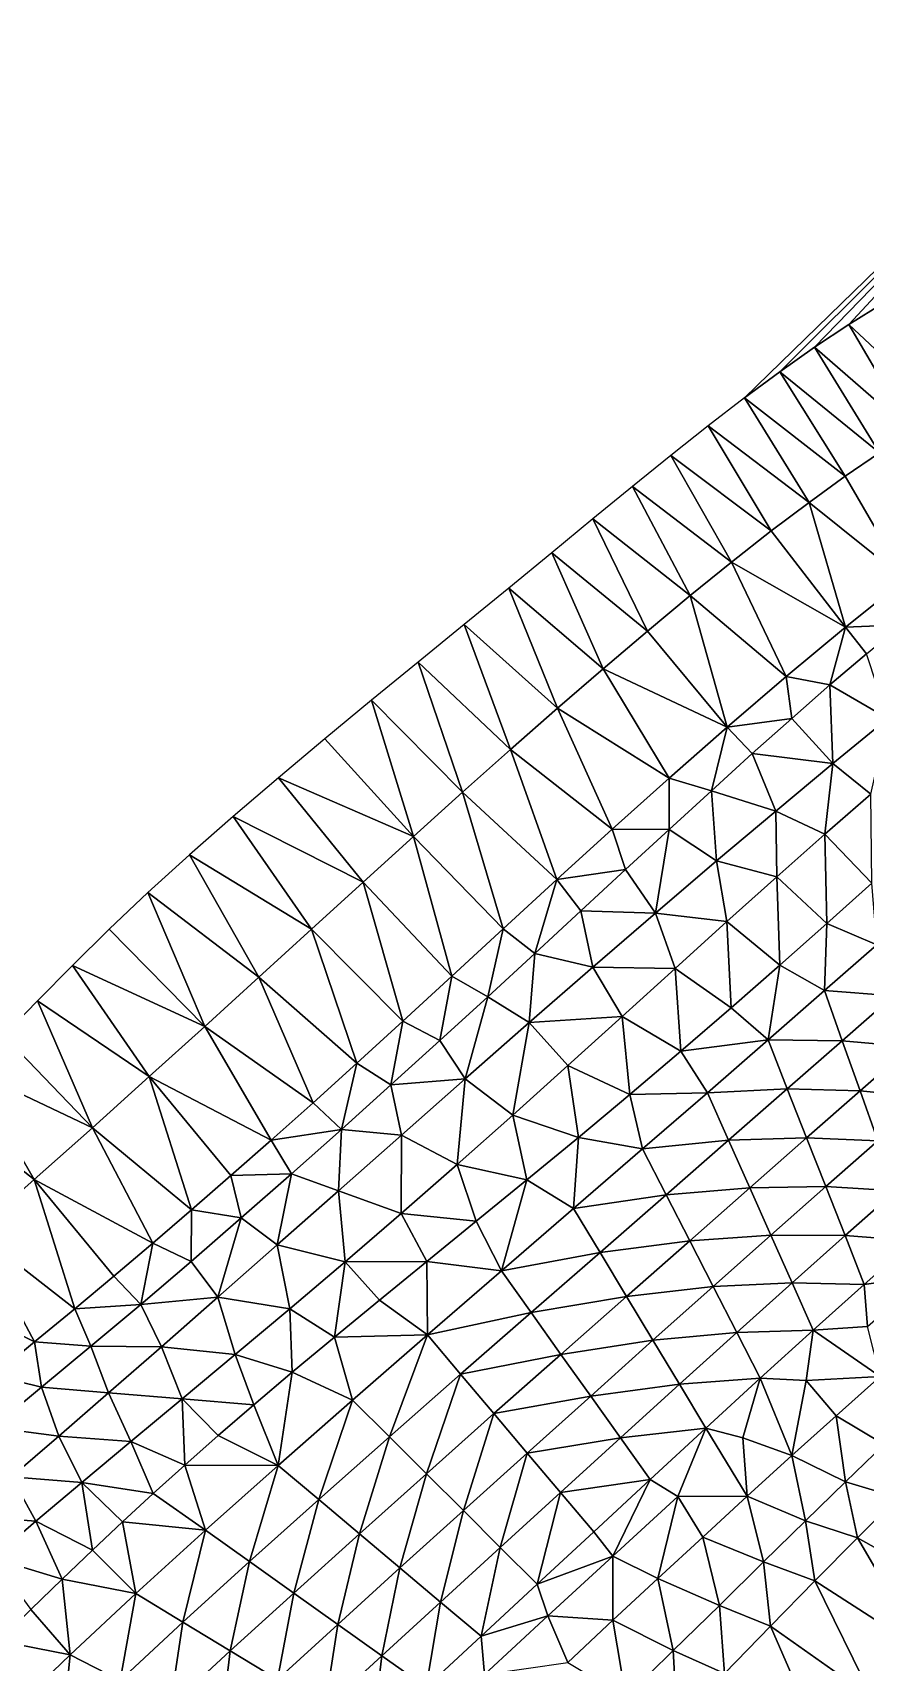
# Model space of a CAD drawing. Header units: metres. Extents: x 0 to 433, y 0 to 317.
# Drawn here: x 73.87 to 89.62, y 229.74 to 260.55 of the extents above; entities that cross this region are included whole.
import ezdxf

# ---------------------------------------------------------------- set-up
doc = ezdxf.new("R2010")
doc.units = ezdxf.units.M
doc.layers.add('TERRAIN_TIN', color=8, linetype='Continuous')

msp = doc.modelspace()

# ---------------------------------------------------------------- linework, layer by layer
at = {"layer": 'TERRAIN_TIN'}
for points in [[(87.33, 253.645, 3), (87.999, 254.141, 3), (94.439, 260.552, 2)], [(87.999, 254.141, 3), (88.657, 254.604, 3), (94.439, 260.552, 2)], [(88.657, 254.604, 3), (89.308, 255.035, 3), (94.439, 260.552, 2)], [(89.308, 255.035, 3), (89.956, 255.435, 3), (94.439, 260.552, 2)], [(89.308, 255.035, 3), (91.092, 253.367, 4), (89.956, 255.435, 3)], [(90.499, 253.003, 4), (89.308, 255.035, 3), (88.657, 254.604, 3)], [(89.308, 255.035, 3), (90.499, 253.003, 4), (91.092, 253.367, 4)], [(89.884, 252.606, 4), (88.657, 254.604, 3), (87.999, 254.141, 3)], [(90.499, 253.003, 4), (88.657, 254.604, 3), (89.884, 252.606, 4)], [(87.33, 253.645, 3), (89.239, 252.164, 4), (87.999, 254.141, 3)], [(89.239, 252.164, 4), (89.884, 252.606, 4), (87.999, 254.141, 3)], [(87.33, 253.645, 3), (86.645, 253.118, 3), (88.557, 251.672, 4)], [(89.239, 252.164, 4), (87.33, 253.645, 3), (88.557, 251.672, 4)], [(85.942, 252.56, 3), (87.84, 251.131, 4), (86.645, 253.118, 3)], [(86.645, 253.118, 3), (87.84, 251.131, 4), (88.557, 251.672, 4)], [(87.089, 250.543, 4), (85.942, 252.56, 3), (85.217, 251.973, 3)], [(87.84, 251.131, 4), (85.942, 252.56, 3), (87.089, 250.543, 4)], [(89.884, 252.606, 4), (89.239, 252.164, 4), (90.369, 250.213, 5)], [(89.239, 252.164, 4), (88.557, 251.672, 4), (90.369, 250.213, 5)], [(85.217, 251.973, 3), (84.467, 251.358, 3), (86.307, 249.911, 4)], [(87.089, 250.543, 4), (85.217, 251.973, 3), (86.307, 249.911, 4)], [(87.84, 251.131, 4), (89.243, 249.312, 5), (88.557, 251.672, 4)], [(88.557, 251.672, 4), (89.243, 249.312, 5), (90.369, 250.213, 5)], [(85.496, 249.238, 4), (84.467, 251.358, 3), (83.688, 250.717, 3)], [(84.467, 251.358, 3), (85.496, 249.238, 4), (86.307, 249.911, 4)], [(89.243, 249.312, 5), (87.84, 251.131, 4), (87.089, 250.543, 4)], [(82.877, 250.051, 3), (84.657, 248.526, 4), (83.688, 250.717, 3)], [(84.657, 248.526, 4), (85.496, 249.238, 4), (83.688, 250.717, 3)], [(88.119, 248.379, 5), (87.089, 250.543, 4), (86.307, 249.911, 4)], [(89.243, 249.312, 5), (87.089, 250.543, 4), (88.119, 248.379, 5)], [(89.243, 249.312, 5), (90.308, 249.357, 6), (90.369, 250.213, 5)], [(82.877, 250.051, 3), (82.033, 249.361, 3), (83.794, 247.779, 4)], [(84.657, 248.526, 4), (82.877, 250.051, 3), (83.794, 247.779, 4)], [(85.496, 249.238, 4), (87.005, 247.424, 5), (86.307, 249.911, 4)], [(87.005, 247.424, 5), (88.119, 248.379, 5), (86.307, 249.911, 4)], [(81.164, 248.652, 3), (82.907, 247, 4), (82.033, 249.361, 3)], [(82.033, 249.361, 3), (82.907, 247, 4), (83.794, 247.779, 4)], [(87.005, 247.424, 5), (85.496, 249.238, 4), (84.657, 248.526, 4)], [(88.947, 248.22, 6), (89.243, 249.312, 5), (88.119, 248.379, 5)], [(88.947, 248.22, 6), (89.641, 248.81, 6), (89.243, 249.312, 5)], [(89.641, 248.81, 6), (90.308, 249.357, 6), (89.243, 249.312, 5)], [(82, 246.191, 4), (81.164, 248.652, 3), (80.282, 247.93, 3)], [(82, 246.191, 4), (82.907, 247, 4), (81.164, 248.652, 3)], [(89.641, 248.81, 6), (88.947, 248.22, 6), (90.046, 247.586, 7)], [(85.906, 246.458, 5), (84.657, 248.526, 4), (83.794, 247.779, 4)], [(85.906, 246.458, 5), (87.005, 247.424, 5), (84.657, 248.526, 4)], [(87.005, 247.424, 5), (88.226, 247.589, 6), (88.119, 248.379, 5)], [(88.226, 247.589, 6), (88.947, 248.22, 6), (88.119, 248.379, 5)], [(88.947, 248.22, 6), (88.226, 247.589, 6), (89.005, 246.733, 7)], [(90.046, 247.586, 7), (88.947, 248.22, 6), (89.005, 246.733, 7)], [(79.397, 247.199, 3), (81.071, 245.354, 4), (80.282, 247.93, 3)], [(81.071, 245.354, 4), (82, 246.191, 4), (80.282, 247.93, 3)], [(82.907, 247, 4), (84.829, 245.493, 5), (83.794, 247.779, 4)], [(84.829, 245.493, 5), (85.906, 246.458, 5), (83.794, 247.779, 4)], [(87.005, 247.424, 5), (85.906, 246.458, 5), (86.706, 246.22, 6)], [(87.479, 246.922, 6), (87.005, 247.424, 5), (86.706, 246.22, 6)], [(88.226, 247.589, 6), (87.005, 247.424, 5), (87.479, 246.922, 6)], [(88.226, 247.589, 6), (87.479, 246.922, 6), (89.005, 246.733, 7)], [(89.722, 246.157, 8), (90.046, 247.586, 7), (89.005, 246.733, 7)], [(79.397, 247.199, 3), (78.52, 246.465, 3), (81.071, 245.354, 4)], [(82.907, 247, 4), (82, 246.191, 4), (83.781, 244.54, 5)], [(84.829, 245.493, 5), (82.907, 247, 4), (83.781, 244.54, 5)], [(87.923, 245.835, 7), (87.479, 246.922, 6), (86.706, 246.22, 6)], [(87.479, 246.922, 6), (87.923, 245.835, 7), (89.005, 246.733, 7)], [(80.12, 244.491, 4), (78.52, 246.465, 3), (77.663, 245.733, 3)], [(78.52, 246.465, 3), (80.12, 244.491, 4), (81.071, 245.354, 4)], [(87.923, 245.835, 7), (88.855, 245.401, 8), (89.005, 246.733, 7)], [(88.855, 245.401, 8), (89.722, 246.157, 8), (89.005, 246.733, 7)], [(82.767, 243.61, 5), (82, 246.191, 4), (81.071, 245.354, 4)], [(82, 246.191, 4), (82.767, 243.61, 5), (83.781, 244.54, 5)], [(85.908, 245.488, 6), (85.906, 246.458, 5), (84.829, 245.493, 5)], [(85.906, 246.458, 5), (85.908, 245.488, 6), (86.706, 246.22, 6)], [(85.908, 245.488, 6), (86.804, 244.893, 7), (86.706, 246.22, 6)], [(86.804, 244.893, 7), (87.923, 245.835, 7), (86.706, 246.22, 6)], [(88.855, 245.401, 8), (89.741, 244.475, 9), (89.722, 246.157, 8)], [(76.836, 245.008, 3), (79.145, 243.603, 4), (77.663, 245.733, 3)], [(79.145, 243.603, 4), (80.12, 244.491, 4), (77.663, 245.733, 3)], [(87.923, 245.835, 7), (86.804, 244.893, 7), (87.946, 244.595, 8)], [(88.855, 245.401, 8), (87.923, 245.835, 7), (87.946, 244.595, 8)], [(80.12, 244.491, 4), (81.796, 242.715, 5), (81.071, 245.354, 4)], [(81.796, 242.715, 5), (82.767, 243.61, 5), (81.071, 245.354, 4)], [(85.085, 244.73, 6), (84.829, 245.493, 5), (83.781, 244.54, 5)], [(85.085, 244.73, 6), (85.908, 245.488, 6), (84.829, 245.493, 5)], [(85.908, 245.488, 6), (85.085, 244.73, 6), (85.65, 243.909, 7)], [(86.804, 244.893, 7), (85.908, 245.488, 6), (85.65, 243.909, 7)], [(88.889, 243.714, 9), (88.855, 245.401, 8), (87.946, 244.595, 8)], [(88.889, 243.714, 9), (89.741, 244.475, 9), (88.855, 245.401, 8)], [(78.147, 242.694, 4), (76.836, 245.008, 3), (76.051, 244.296, 3)], [(78.147, 242.694, 4), (79.145, 243.603, 4), (76.836, 245.008, 3)], [(84.239, 243.948, 6), (85.085, 244.73, 6), (83.781, 244.54, 5)], [(85.085, 244.73, 6), (84.239, 243.948, 6), (85.65, 243.909, 7)], [(87, 243.746, 8), (86.804, 244.893, 7), (85.65, 243.909, 7)], [(87.946, 244.595, 8), (86.804, 244.893, 7), (87, 243.746, 8)], [(80.12, 244.491, 4), (79.145, 243.603, 4), (80.872, 241.865, 5)], [(81.796, 242.715, 5), (80.12, 244.491, 4), (80.872, 241.865, 5)], [(82.767, 243.61, 5), (83.37, 243.146, 6), (83.781, 244.54, 5)], [(83.37, 243.146, 6), (84.239, 243.948, 6), (83.781, 244.54, 5)], [(88, 242.924, 9), (87.946, 244.595, 8), (87, 243.746, 8)], [(88, 242.924, 9), (88.889, 243.714, 9), (87.946, 244.595, 8)], [(89.741, 244.475, 9), (88.889, 243.714, 9), (89.834, 243.307, 10)], [(75.315, 243.601, 3), (77.124, 241.764, 4), (76.051, 244.296, 3)], [(77.124, 241.764, 4), (78.147, 242.694, 4), (76.051, 244.296, 3)], [(84.466, 242.886, 7), (84.239, 243.948, 6), (83.37, 243.146, 6)], [(84.239, 243.948, 6), (84.466, 242.886, 7), (85.65, 243.909, 7)], [(84.466, 242.886, 7), (86.022, 242.862, 8), (85.65, 243.909, 7)], [(86.022, 242.862, 8), (87, 243.746, 8), (85.65, 243.909, 7)], [(86.022, 242.862, 8), (87.078, 242.116, 9), (87, 243.746, 8)], [(87.078, 242.116, 9), (88, 242.924, 9), (87, 243.746, 8)], [(88.844, 242.442, 10), (88.889, 243.714, 9), (88, 242.924, 9)], [(88.889, 243.714, 9), (88.844, 242.442, 10), (89.834, 243.307, 10)], [(74.622, 242.92, 3), (77.124, 241.764, 4), (75.315, 243.601, 3)], [(78.147, 242.694, 4), (80, 241.07, 5), (79.145, 243.603, 4)], [(79.145, 243.603, 4), (80, 241.07, 5), (80.872, 241.865, 5)], [(82.48, 242.328, 6), (82.767, 243.61, 5), (81.796, 242.715, 5)], [(82.767, 243.61, 5), (82.48, 242.328, 6), (83.37, 243.146, 6)], [(82.48, 242.328, 6), (83.262, 241.837, 7), (83.37, 243.146, 6)], [(83.262, 241.837, 7), (84.466, 242.886, 7), (83.37, 243.146, 6)], [(88.844, 242.442, 10), (90.153, 242.344, 11), (89.834, 243.307, 10)], [(76.076, 240.816, 4), (74.622, 242.92, 3), (73.961, 242.252, 3)], [(77.124, 241.764, 4), (74.622, 242.92, 3), (76.076, 240.816, 4)], [(84.466, 242.886, 7), (83.262, 241.837, 7), (85.017, 241.952, 8)], [(86.022, 242.862, 8), (84.466, 242.886, 7), (85.017, 241.952, 8)], [(86.022, 242.862, 8), (85.017, 241.952, 8), (86.131, 241.298, 9)], [(87.078, 242.116, 9), (86.022, 242.862, 8), (86.131, 241.298, 9)], [(87.778, 241.511, 10), (88, 242.924, 9), (87.078, 242.116, 9)], [(87.778, 241.511, 10), (88.844, 242.442, 10), (88, 242.924, 9)], [(78.147, 242.694, 4), (77.124, 241.764, 4), (79.173, 240.323, 5)], [(80, 241.07, 5), (78.147, 242.694, 4), (79.173, 240.323, 5)], [(81.571, 241.499, 6), (81.796, 242.715, 5), (80.872, 241.865, 5)], [(81.571, 241.499, 6), (82.48, 242.328, 6), (81.796, 242.715, 5)], [(73.324, 241.593, 3), (75.001, 239.851, 4), (73.961, 242.252, 3)], [(75.001, 239.851, 4), (76.076, 240.816, 4), (73.961, 242.252, 3)], [(82.48, 242.328, 6), (81.571, 241.499, 6), (82.05, 240.774, 7)], [(83.262, 241.837, 7), (82.48, 242.328, 6), (82.05, 240.774, 7)], [(88.844, 242.442, 10), (87.778, 241.511, 10), (89.182, 241.496, 11)], [(90.153, 242.344, 11), (88.844, 242.442, 10), (89.182, 241.496, 11)], [(90.153, 242.344, 11), (89.182, 241.496, 11), (90.471, 241.382, 12)], [(80, 241.07, 5), (80.647, 240.661, 6), (80.872, 241.865, 5)], [(80.647, 240.661, 6), (81.571, 241.499, 6), (80.872, 241.865, 5)], [(85.017, 241.952, 8), (83.262, 241.837, 7), (83.991, 241.024, 8)], [(85.165, 240.48, 9), (85.017, 241.952, 8), (83.991, 241.024, 8)], [(85.017, 241.952, 8), (85.165, 240.48, 9), (86.131, 241.298, 9)], [(87.778, 241.511, 10), (87.078, 242.116, 9), (86.131, 241.298, 9)], [(72.699, 240.941, 3), (75.001, 239.851, 4), (73.324, 241.593, 3)], [(78.383, 239.618, 5), (77.124, 241.764, 4), (76.076, 240.816, 4)], [(77.124, 241.764, 4), (78.383, 239.618, 5), (79.173, 240.323, 5)], [(82.949, 240.089, 8), (83.262, 241.837, 7), (82.05, 240.774, 7)], [(83.262, 241.837, 7), (82.949, 240.089, 8), (83.991, 241.024, 8)], [(82.05, 240.774, 7), (81.571, 241.499, 6), (80.647, 240.661, 6)], [(85.165, 240.48, 9), (86.633, 240.513, 10), (86.131, 241.298, 9)], [(86.633, 240.513, 10), (87.778, 241.511, 10), (86.131, 241.298, 9)], [(87.778, 241.511, 10), (86.633, 240.513, 10), (88.142, 240.586, 11)], [(89.182, 241.496, 11), (87.778, 241.511, 10), (88.142, 240.586, 11)], [(89.182, 241.496, 11), (88.142, 240.586, 11), (89.519, 240.55, 12)], [(90.471, 241.382, 12), (89.182, 241.496, 11), (89.519, 240.55, 12)], [(90.79, 240.419, 13), (90.471, 241.382, 12), (89.519, 240.55, 12)], [(73.901, 238.873, 4), (72.699, 240.941, 3), (72.078, 240.293, 3)], [(72.699, 240.941, 3), (73.901, 238.873, 4), (75.001, 239.851, 4)], [(79.711, 239.82, 6), (80, 241.07, 5), (79.173, 240.323, 5)], [(80, 241.07, 5), (79.711, 239.82, 6), (80.647, 240.661, 6)], [(82.949, 240.089, 8), (84.191, 239.668, 9), (83.991, 241.024, 8)], [(84.191, 239.668, 9), (85.165, 240.48, 9), (83.991, 241.024, 8)], [(75.001, 239.851, 4), (76.877, 238.298, 5), (76.076, 240.816, 4)], [(78.383, 239.618, 5), (76.076, 240.816, 4), (77.621, 238.945, 5)], [(76.076, 240.816, 4), (76.877, 238.298, 5), (77.621, 238.945, 5)], [(79.711, 239.82, 6), (80.844, 239.71, 7), (80.647, 240.661, 6)], [(80.844, 239.71, 7), (82.05, 240.774, 7), (80.647, 240.661, 6)], [(82.05, 240.774, 7), (80.844, 239.71, 7), (81.896, 239.153, 8)], [(82.949, 240.089, 8), (82.05, 240.774, 7), (81.896, 239.153, 8)], [(78.383, 239.618, 5), (79.711, 239.82, 6), (79.173, 240.323, 5)], [(84.191, 239.668, 9), (85.407, 239.449, 10), (85.165, 240.48, 9)], [(85.407, 239.449, 10), (86.633, 240.513, 10), (85.165, 240.48, 9)], [(86.633, 240.513, 10), (85.407, 239.449, 10), (87.033, 239.614, 11)], [(88.142, 240.586, 11), (86.633, 240.513, 10), (87.033, 239.614, 11)], [(88.506, 239.662, 12), (88.142, 240.586, 11), (87.033, 239.614, 11)], [(88.142, 240.586, 11), (88.506, 239.662, 12), (89.519, 240.55, 12)], [(88.506, 239.662, 12), (89.856, 239.604, 13), (89.519, 240.55, 12)], [(89.856, 239.604, 13), (90.79, 240.419, 13), (89.519, 240.55, 12)], [(72.787, 237.889, 4), (73.901, 238.873, 4), (72.078, 240.293, 3)], [(83.219, 238.867, 9), (82.949, 240.089, 8), (81.896, 239.153, 8)], [(82.949, 240.089, 8), (83.219, 238.867, 9), (84.191, 239.668, 9)], [(73.901, 238.873, 4), (76.142, 237.668, 5), (75.001, 239.851, 4)], [(76.142, 237.668, 5), (76.877, 238.298, 5), (75.001, 239.851, 4)], [(78.766, 238.981, 6), (79.711, 239.82, 6), (78.383, 239.618, 5)], [(79.711, 239.82, 6), (78.766, 238.981, 6), (79.654, 238.659, 7)], [(80.844, 239.71, 7), (79.711, 239.82, 6), (79.654, 238.659, 7)], [(80.839, 238.227, 8), (80.844, 239.71, 7), (79.654, 238.659, 7)], [(80.844, 239.71, 7), (80.839, 238.227, 8), (81.896, 239.153, 8)], [(78.766, 238.981, 6), (78.383, 239.618, 5), (77.621, 238.945, 5)], [(84.191, 239.668, 9), (83.219, 238.867, 9), (84.102, 238.322, 10)], [(85.407, 239.449, 10), (84.191, 239.668, 9), (84.102, 238.322, 10)], [(85.407, 239.449, 10), (84.102, 238.322, 10), (85.852, 238.582, 11)], [(87.033, 239.614, 11), (85.407, 239.449, 10), (85.852, 238.582, 11)], [(87.432, 238.716, 12), (87.033, 239.614, 11), (85.852, 238.582, 11)], [(87.432, 238.716, 12), (88.506, 239.662, 12), (87.033, 239.614, 11)], [(88.506, 239.662, 12), (87.432, 238.716, 12), (88.87, 238.737, 13)], [(89.856, 239.604, 13), (88.506, 239.662, 12), (88.87, 238.737, 13)], [(89.856, 239.604, 13), (88.87, 238.737, 13), (90.193, 238.658, 14)], [(80.839, 238.227, 8), (82.26, 238.084, 9), (81.896, 239.153, 8)], [(82.26, 238.084, 9), (83.219, 238.867, 9), (81.896, 239.153, 8)], [(74.666, 236.427, 5), (73.901, 238.873, 4), (72.787, 237.889, 4)], [(73.901, 238.873, 4), (74.666, 236.427, 5), (75.408, 237.047, 5)], [(76.142, 237.668, 5), (73.901, 238.873, 4), (75.408, 237.047, 5)], [(76.877, 238.298, 5), (77.817, 238.146, 6), (77.621, 238.945, 5)], [(77.817, 238.146, 6), (78.766, 238.981, 6), (77.621, 238.945, 5)], [(78.766, 238.981, 6), (77.817, 238.146, 6), (78.493, 237.634, 7)], [(79.654, 238.659, 7), (78.766, 238.981, 6), (78.493, 237.634, 7)], [(82.737, 237.145, 10), (83.219, 238.867, 9), (82.26, 238.084, 9)], [(84.102, 238.322, 10), (83.219, 238.867, 9), (82.737, 237.145, 10)], [(79.781, 237.317, 8), (79.654, 238.659, 7), (78.493, 237.634, 7)], [(79.781, 237.317, 8), (80.839, 238.227, 8), (79.654, 238.659, 7)], [(84.102, 238.322, 10), (84.602, 237.492, 11), (85.852, 238.582, 11)], [(84.602, 237.492, 11), (86.297, 237.715, 12), (85.852, 238.582, 11)], [(86.297, 237.715, 12), (87.432, 238.716, 12), (85.852, 238.582, 11)], [(87.432, 238.716, 12), (86.297, 237.715, 12), (87.832, 237.818, 13)], [(88.87, 238.737, 13), (87.432, 238.716, 12), (87.832, 237.818, 13)], [(89.234, 237.812, 14), (88.87, 238.737, 13), (87.832, 237.818, 13)], [(88.87, 238.737, 13), (89.234, 237.812, 14), (90.193, 238.658, 14)], [(89.234, 237.812, 14), (90.53, 237.712, 15), (90.193, 238.658, 14)], [(76.142, 237.668, 5), (76.866, 237.322, 6), (76.877, 238.298, 5)], [(76.877, 238.298, 5), (76.866, 237.322, 6), (77.817, 238.146, 6)], [(76.866, 237.322, 6), (77.374, 236.647, 7), (77.817, 238.146, 6)], [(77.817, 238.146, 6), (77.374, 236.647, 7), (78.493, 237.634, 7)], [(81.327, 237.323, 9), (80.839, 238.227, 8), (79.781, 237.317, 8)], [(80.839, 238.227, 8), (81.327, 237.323, 9), (82.26, 238.084, 9)], [(84.602, 237.492, 11), (84.102, 238.322, 10), (82.737, 237.145, 10)], [(73.908, 235.801, 5), (72.787, 237.889, 4), (71.67, 236.907, 4)], [(73.908, 235.801, 5), (74.666, 236.427, 5), (72.787, 237.889, 4)], [(81.327, 237.323, 9), (82.737, 237.145, 10), (82.26, 238.084, 9)], [(75.917, 236.511, 6), (76.142, 237.668, 5), (75.408, 237.047, 5)], [(75.917, 236.511, 6), (76.866, 237.322, 6), (76.142, 237.668, 5)], [(77.374, 236.647, 7), (78.733, 236.429, 8), (78.493, 237.634, 7)], [(78.733, 236.429, 8), (79.781, 237.317, 8), (78.493, 237.634, 7)], [(86.297, 237.715, 12), (84.602, 237.492, 11), (85.102, 236.662, 12)], [(86.742, 236.849, 13), (86.297, 237.715, 12), (85.102, 236.662, 12)], [(86.297, 237.715, 12), (86.742, 236.849, 13), (87.832, 237.818, 13)], [(86.742, 236.849, 13), (88.232, 236.92, 14), (87.832, 237.818, 13)], [(88.232, 236.92, 14), (89.234, 237.812, 14), (87.832, 237.818, 13)], [(89.598, 236.888, 15), (89.234, 237.812, 14), (88.232, 236.92, 14)], [(89.598, 236.888, 15), (90.53, 237.712, 15), (89.234, 237.812, 14)], [(90.756, 237.054, 16), (90.53, 237.712, 15), (89.598, 236.888, 15)], [(76.866, 237.322, 6), (75.917, 236.511, 6), (77.374, 236.647, 7)], [(79.781, 237.317, 8), (78.733, 236.429, 8), (79.576, 235.891, 9)], [(79.781, 237.317, 8), (79.576, 235.891, 9), (80.428, 236.59, 9)], [(81.327, 237.323, 9), (79.781, 237.317, 8), (80.428, 236.59, 9)], [(81.335, 235.934, 10), (81.327, 237.323, 9), (80.428, 236.59, 9)], [(81.327, 237.323, 9), (81.335, 235.934, 10), (82.737, 237.145, 10)], [(84.602, 237.492, 11), (82.737, 237.145, 10), (83.299, 236.356, 11)], [(84.602, 237.492, 11), (83.299, 236.356, 11), (85.102, 236.662, 12)], [(74.666, 236.427, 5), (75.917, 236.511, 6), (75.408, 237.047, 5)], [(82.737, 237.145, 10), (81.335, 235.934, 10), (83.299, 236.356, 11)], [(88.232, 236.92, 14), (86.742, 236.849, 13), (87.187, 235.982, 14)], [(88.632, 236.021, 15), (88.232, 236.92, 14), (87.187, 235.982, 14)], [(88.632, 236.021, 15), (89.598, 236.888, 15), (88.232, 236.92, 14)], [(89.656, 236.095, 16), (90.756, 237.054, 16), (89.598, 236.888, 15)], [(73.908, 235.801, 5), (71.67, 236.907, 4), (73.134, 235.168, 5)], [(75.917, 236.511, 6), (76.309, 235.712, 7), (77.374, 236.647, 7)], [(76.309, 235.712, 7), (77.702, 235.564, 8), (77.374, 236.647, 7)], [(77.702, 235.564, 8), (78.733, 236.429, 8), (77.374, 236.647, 7)], [(83.299, 236.356, 11), (83.861, 235.567, 12), (85.102, 236.662, 12)], [(83.861, 235.567, 12), (85.602, 235.832, 13), (85.102, 236.662, 12)], [(85.602, 235.832, 13), (86.742, 236.849, 13), (85.102, 236.662, 12)], [(86.742, 236.849, 13), (85.602, 235.832, 13), (87.187, 235.982, 14)], [(88.632, 236.021, 15), (89.656, 236.095, 16), (89.598, 236.888, 15)], [(74.973, 235.719, 6), (74.666, 236.427, 5), (73.908, 235.801, 5)], [(74.973, 235.719, 6), (75.917, 236.511, 6), (74.666, 236.427, 5)], [(75.917, 236.511, 6), (74.973, 235.719, 6), (76.309, 235.712, 7)], [(78.733, 236.429, 8), (77.702, 235.564, 8), (78.781, 235.231, 9)], [(79.576, 235.891, 9), (78.733, 236.429, 8), (78.781, 235.231, 9)], [(79.576, 235.891, 9), (81.335, 235.934, 10), (80.428, 236.59, 9)], [(81.335, 235.934, 10), (81.964, 235.19, 11), (83.299, 236.356, 11)], [(81.964, 235.19, 11), (83.861, 235.567, 12), (83.299, 236.356, 11)], [(87.632, 235.115, 15), (88.632, 236.021, 15), (87.187, 235.982, 14)], [(88.632, 236.021, 15), (87.632, 235.115, 15), (88.498, 235.07, 16)], [(89.901, 235.147, 17), (88.632, 236.021, 15), (88.498, 235.07, 16)], [(89.901, 235.147, 17), (89.656, 236.095, 16), (88.632, 236.021, 15)], [(74.039, 234.944, 6), (73.908, 235.801, 5), (73.134, 235.168, 5)], [(74.039, 234.944, 6), (74.973, 235.719, 6), (73.908, 235.801, 5)], [(75.307, 234.839, 7), (74.973, 235.719, 6), (74.039, 234.944, 6)], [(74.973, 235.719, 6), (75.307, 234.839, 7), (76.309, 235.712, 7)], [(76.309, 235.712, 7), (75.307, 234.839, 7), (76.697, 234.727, 8)], [(77.702, 235.564, 8), (76.309, 235.712, 7), (76.697, 234.727, 8)], [(79.919, 234.703, 10), (79.576, 235.891, 9), (78.781, 235.231, 9)], [(79.919, 234.703, 10), (81.335, 235.934, 10), (79.576, 235.891, 9)], [(81.335, 235.934, 10), (79.919, 234.703, 10), (80.618, 234.007, 11)], [(81.964, 235.19, 11), (81.335, 235.934, 10), (80.618, 234.007, 11)], [(83.861, 235.567, 12), (84.424, 234.779, 13), (85.602, 235.832, 13)], [(84.424, 234.779, 13), (86.102, 235.002, 14), (85.602, 235.832, 13)], [(85.602, 235.832, 13), (86.102, 235.002, 14), (87.187, 235.982, 14)], [(86.102, 235.002, 14), (87.632, 235.115, 15), (87.187, 235.982, 14)], [(78.051, 234.614, 9), (77.702, 235.564, 8), (76.697, 234.727, 8)], [(77.702, 235.564, 8), (78.051, 234.614, 9), (78.781, 235.231, 9)], [(83.861, 235.567, 12), (81.964, 235.19, 11), (82.594, 234.446, 12)], [(84.424, 234.779, 13), (83.861, 235.567, 12), (82.594, 234.446, 12)], [(73.119, 234.186, 6), (74.039, 234.944, 6), (73.134, 235.168, 5)], [(78.051, 234.614, 9), (78.512, 233.467, 10), (78.781, 235.231, 9)], [(78.512, 233.467, 10), (79.919, 234.703, 10), (78.781, 235.231, 9)], [(81.317, 233.311, 12), (81.964, 235.19, 11), (80.618, 234.007, 11)], [(81.964, 235.19, 11), (81.317, 233.311, 12), (82.594, 234.446, 12)], [(87.632, 235.115, 15), (86.102, 235.002, 14), (86.601, 234.172, 15)], [(87.299, 233.992, 16), (87.632, 235.115, 15), (86.601, 234.172, 15)], [(88.226, 233.652, 17), (87.632, 235.115, 15), (87.299, 233.992, 16)], [(87.632, 235.115, 15), (88.226, 233.652, 17), (88.498, 235.07, 16)], [(88.498, 235.07, 16), (88.226, 233.652, 17), (89.065, 234.406, 17)], [(89.901, 235.147, 17), (88.498, 235.07, 16), (89.065, 234.406, 17)], [(89.977, 233.863, 18), (89.901, 235.147, 17), (89.065, 234.406, 17)], [(74.039, 234.944, 6), (73.119, 234.186, 6), (74.364, 234.021, 7)], [(75.307, 234.839, 7), (74.039, 234.944, 6), (74.364, 234.021, 7)], [(75.307, 234.839, 7), (74.364, 234.021, 7), (75.728, 233.92, 8)], [(76.697, 234.727, 8), (75.307, 234.839, 7), (75.728, 233.92, 8)], [(83.223, 233.702, 13), (84.424, 234.779, 13), (82.594, 234.446, 12)], [(84.424, 234.779, 13), (83.223, 233.702, 13), (84.986, 233.99, 14)], [(86.102, 235.002, 14), (84.424, 234.779, 13), (84.986, 233.99, 14)], [(86.601, 234.172, 15), (86.102, 235.002, 14), (84.986, 233.99, 14)], [(76.747, 233.475, 9), (76.697, 234.727, 8), (75.728, 233.92, 8)], [(78.051, 234.614, 9), (76.697, 234.727, 8), (77.377, 234.031, 9)], [(76.697, 234.727, 8), (76.747, 233.475, 9), (77.377, 234.031, 9)], [(78.512, 233.467, 10), (78.051, 234.614, 9), (77.377, 234.031, 9)], [(78.512, 233.467, 10), (79.28, 232.822, 11), (79.919, 234.703, 10)], [(79.919, 234.703, 10), (79.28, 232.822, 11), (80.618, 234.007, 11)], [(82.594, 234.446, 12), (81.317, 233.311, 12), (82.016, 232.615, 13)], [(83.223, 233.702, 13), (82.594, 234.446, 12), (82.016, 232.615, 13)], [(73.119, 234.186, 6), (73.473, 233.249, 7), (74.364, 234.021, 7)], [(85.548, 233.201, 15), (86.601, 234.172, 15), (84.986, 233.99, 14)], [(86.073, 232.881, 16), (86.601, 234.172, 15), (85.548, 233.201, 15)], [(86.073, 232.881, 16), (87.385, 232.888, 17), (86.601, 234.172, 15)], [(87.385, 232.888, 17), (87.299, 233.992, 16), (86.601, 234.172, 15)], [(88.226, 233.652, 17), (89.244, 233.157, 18), (89.065, 234.406, 17)], [(89.244, 233.157, 18), (89.977, 233.863, 18), (89.065, 234.406, 17)], [(73.473, 233.249, 7), (74.803, 233.147, 8), (74.364, 234.021, 7)], [(74.364, 234.021, 7), (74.803, 233.147, 8), (75.728, 233.92, 8)], [(74.803, 233.147, 8), (76.149, 232.935, 9), (75.728, 233.92, 8)], [(76.149, 232.935, 9), (76.747, 233.475, 9), (75.728, 233.92, 8)], [(76.747, 233.475, 9), (78.512, 233.467, 10), (77.377, 234.031, 9)], [(79.28, 232.822, 11), (80.049, 232.176, 12), (80.618, 234.007, 11)], [(80.049, 232.176, 12), (81.317, 233.311, 12), (80.618, 234.007, 11)], [(83.223, 233.702, 13), (83.853, 232.958, 14), (84.986, 233.99, 14)], [(83.853, 232.958, 14), (85.548, 233.201, 15), (84.986, 233.99, 14)], [(87.385, 232.888, 17), (88.226, 233.652, 17), (87.299, 233.992, 16)], [(89.244, 233.157, 18), (90.235, 232.861, 19), (89.977, 233.863, 18)], [(82.715, 231.919, 14), (83.223, 233.702, 13), (82.016, 232.615, 13)], [(82.715, 231.919, 14), (83.853, 232.958, 14), (83.223, 233.702, 13)], [(88.226, 233.652, 17), (87.385, 232.888, 17), (88.488, 232.419, 18)], [(89.244, 233.157, 18), (88.226, 233.652, 17), (88.488, 232.419, 18)], [(73.473, 233.249, 7), (72.628, 232.514, 7), (73.93, 232.411, 8)], [(74.803, 233.147, 8), (73.473, 233.249, 7), (73.93, 232.411, 8)], [(77.138, 232.243, 10), (76.747, 233.475, 9), (76.149, 232.935, 9)], [(78.512, 233.467, 10), (76.747, 233.475, 9), (77.138, 232.243, 10)], [(78.512, 233.467, 10), (77.138, 232.243, 10), (77.972, 231.649, 11)], [(79.28, 232.822, 11), (78.512, 233.467, 10), (77.972, 231.649, 11)], [(80.817, 231.53, 13), (81.317, 233.311, 12), (80.049, 232.176, 12)], [(81.317, 233.311, 12), (80.817, 231.53, 13), (82.016, 232.615, 13)], [(75.001, 231.865, 9), (74.803, 233.147, 8), (73.93, 232.411, 8)], [(74.803, 233.147, 8), (75.571, 232.401, 9), (76.149, 232.935, 9)], [(75.571, 232.401, 9), (74.803, 233.147, 8), (75.001, 231.865, 9)], [(75.571, 232.401, 9), (77.138, 232.243, 10), (76.149, 232.935, 9)], [(83.853, 232.958, 14), (82.715, 231.919, 14), (83.414, 231.223, 15)], [(84.482, 232.215, 15), (83.853, 232.958, 14), (83.414, 231.223, 15)], [(83.853, 232.958, 14), (84.482, 232.215, 15), (85.548, 233.201, 15)], [(85.548, 233.201, 15), (84.482, 232.215, 15), (84.84, 231.753, 16)], [(86.073, 232.881, 16), (85.548, 233.201, 15), (84.84, 231.753, 16)], [(89.471, 232.101, 19), (89.244, 233.157, 18), (88.488, 232.419, 18)], [(90.235, 232.861, 19), (89.244, 233.157, 18), (89.471, 232.101, 19)], [(78.807, 231.055, 12), (79.28, 232.822, 11), (77.972, 231.649, 11)], [(78.807, 231.055, 12), (80.049, 232.176, 12), (79.28, 232.822, 11)], [(80.817, 231.53, 13), (81.585, 230.885, 14), (82.016, 232.615, 13)], [(81.585, 230.885, 14), (82.715, 231.919, 14), (82.016, 232.615, 13)], [(85.695, 231.331, 17), (86.073, 232.881, 16), (84.84, 231.753, 16)], [(86.542, 232.114, 17), (86.073, 232.881, 16), (85.695, 231.331, 17)], [(87.385, 232.888, 17), (86.073, 232.881, 16), (86.542, 232.114, 17)], [(87.695, 231.642, 18), (87.385, 232.888, 17), (86.542, 232.114, 17)], [(87.385, 232.888, 17), (87.695, 231.642, 18), (88.488, 232.419, 18)], [(90.235, 232.861, 19), (89.471, 232.101, 19), (91.684, 230.857, 21)], [(72.628, 232.514, 7), (73.12, 231.714, 8), (73.93, 232.411, 8)], [(73.12, 231.714, 8), (74.427, 231.317, 9), (73.93, 232.411, 8)], [(74.427, 231.317, 9), (75.001, 231.865, 9), (73.93, 232.411, 8)], [(75.571, 232.401, 9), (75.001, 231.865, 9), (75.819, 231.045, 10)], [(77.138, 232.243, 10), (75.571, 232.401, 9), (75.819, 231.045, 10)], [(87.695, 231.642, 18), (88.666, 231.288, 19), (88.488, 232.419, 18)], [(88.666, 231.288, 19), (89.471, 232.101, 19), (88.488, 232.419, 18)], [(76.714, 230.503, 11), (77.138, 232.243, 10), (75.819, 231.045, 10)], [(77.138, 232.243, 10), (76.714, 230.503, 11), (77.972, 231.649, 11)], [(78.807, 231.055, 12), (79.641, 230.461, 13), (80.049, 232.176, 12)], [(79.641, 230.461, 13), (80.817, 231.53, 13), (80.049, 232.176, 12)], [(84.482, 232.215, 15), (83.414, 231.223, 15), (84.84, 231.753, 16)], [(86.859, 230.822, 18), (86.542, 232.114, 17), (85.695, 231.331, 17)], [(87.695, 231.642, 18), (86.542, 232.114, 17), (86.859, 230.822, 18)], [(89.471, 232.101, 19), (88.666, 231.288, 19), (90.719, 229.963, 21)], [(91.684, 230.857, 21), (89.471, 232.101, 19), (90.719, 229.963, 21)], [(73.12, 231.714, 8), (73.837, 230.747, 9), (74.427, 231.317, 9)], [(75.001, 231.865, 9), (74.427, 231.317, 9), (75.819, 231.045, 10)], [(82.353, 230.239, 15), (82.715, 231.919, 14), (81.585, 230.885, 14)], [(82.715, 231.919, 14), (82.353, 230.239, 15), (83.414, 231.223, 15)], [(84.84, 231.753, 16), (83.414, 231.223, 15), (83.616, 230.626, 16)], [(84.844, 230.54, 17), (84.84, 231.753, 16), (83.616, 230.626, 16)], [(84.844, 230.54, 17), (85.695, 231.331, 17), (84.84, 231.753, 16)], [(77.972, 231.649, 11), (76.714, 230.503, 11), (77.609, 229.962, 12)], [(78.807, 231.055, 12), (77.972, 231.649, 11), (77.609, 229.962, 12)], [(80.817, 231.53, 13), (79.641, 230.461, 13), (80.475, 229.867, 14)], [(81.585, 230.885, 14), (80.817, 231.53, 13), (80.475, 229.867, 14)], [(87.695, 231.642, 18), (86.859, 230.822, 18), (87.826, 230.432, 19)], [(88.666, 231.288, 19), (87.695, 231.642, 18), (87.826, 230.432, 19)], [(73.837, 230.747, 9), (74.579, 229.888, 10), (74.427, 231.317, 9)], [(74.427, 231.317, 9), (74.579, 229.888, 10), (75.819, 231.045, 10)], [(83.414, 231.223, 15), (82.353, 230.239, 15), (83.616, 230.626, 16)], [(85.695, 231.331, 17), (84.844, 230.54, 17), (85.986, 229.966, 18)], [(86.859, 230.822, 18), (85.695, 231.331, 17), (85.986, 229.966, 18)], [(88.666, 231.288, 19), (87.826, 230.432, 19), (89.755, 229.069, 21)], [(90.719, 229.963, 21), (88.666, 231.288, 19), (89.755, 229.069, 21)], [(74.579, 229.888, 10), (75.526, 229.399, 11), (75.819, 231.045, 10)], [(75.526, 229.399, 11), (76.714, 230.503, 11), (75.819, 231.045, 10)], [(78.504, 229.42, 13), (78.807, 231.055, 12), (77.609, 229.962, 12)], [(79.641, 230.461, 13), (78.807, 231.055, 12), (78.504, 229.42, 13)], [(81.31, 229.273, 15), (81.585, 230.885, 14), (80.475, 229.867, 14)], [(82.353, 230.239, 15), (81.585, 230.885, 14), (81.31, 229.273, 15)], [(86.956, 229.537, 19), (86.859, 230.822, 18), (85.986, 229.966, 18)], [(86.859, 230.822, 18), (86.956, 229.537, 19), (87.826, 230.432, 19)], [(74.579, 229.888, 10), (73.837, 230.747, 9), (73.222, 230.149, 9)], [(76.474, 228.909, 12), (76.714, 230.503, 11), (75.526, 229.399, 11)], [(76.714, 230.503, 11), (76.474, 228.909, 12), (77.609, 229.962, 12)], [(79.399, 228.878, 14), (79.641, 230.461, 13), (78.504, 229.42, 13)], [(79.641, 230.461, 13), (79.399, 228.878, 14), (80.475, 229.867, 14)], [(82.353, 230.239, 15), (82.418, 229.518, 16), (83.616, 230.626, 16)], [(82.418, 229.518, 16), (83.99, 229.743, 17), (83.616, 230.626, 16)], [(83.99, 229.743, 17), (84.844, 230.54, 17), (83.616, 230.626, 16)], [(84.844, 230.54, 17), (83.99, 229.743, 17), (85.087, 229.085, 18)], [(84.844, 230.54, 17), (85.087, 229.085, 18), (85.986, 229.966, 18)], [(73.435, 228.784, 10), (74.579, 229.888, 10), (73.222, 230.149, 9)], [(82.353, 230.239, 15), (81.31, 229.273, 15), (82.418, 229.518, 16)], [(87.826, 230.432, 19), (86.956, 229.537, 19), (88.799, 228.183, 21)], [(87.826, 230.432, 19), (88.799, 228.183, 21), (89.755, 229.069, 21)], [(74.424, 228.346, 11), (74.579, 229.888, 10), (73.435, 228.784, 10)], [(74.579, 229.888, 10), (74.424, 228.346, 11), (75.526, 229.399, 11)], [(76.474, 228.909, 12), (77.421, 228.42, 13), (77.609, 229.962, 12)], [(77.421, 228.42, 13), (78.504, 229.42, 13), (77.609, 229.962, 12)], [(79.399, 228.878, 14), (80.294, 228.337, 15), (80.475, 229.867, 14)], [(80.294, 228.337, 15), (81.31, 229.273, 15), (80.475, 229.867, 14)], [(85.087, 229.085, 18), (86.062, 228.612, 19), (85.986, 229.966, 18)], [(86.062, 228.612, 19), (86.956, 229.537, 19), (85.986, 229.966, 18)]]:
    msp.add_3dface(points, dxfattribs=at)

doc.saveas('drawing.dxf')
